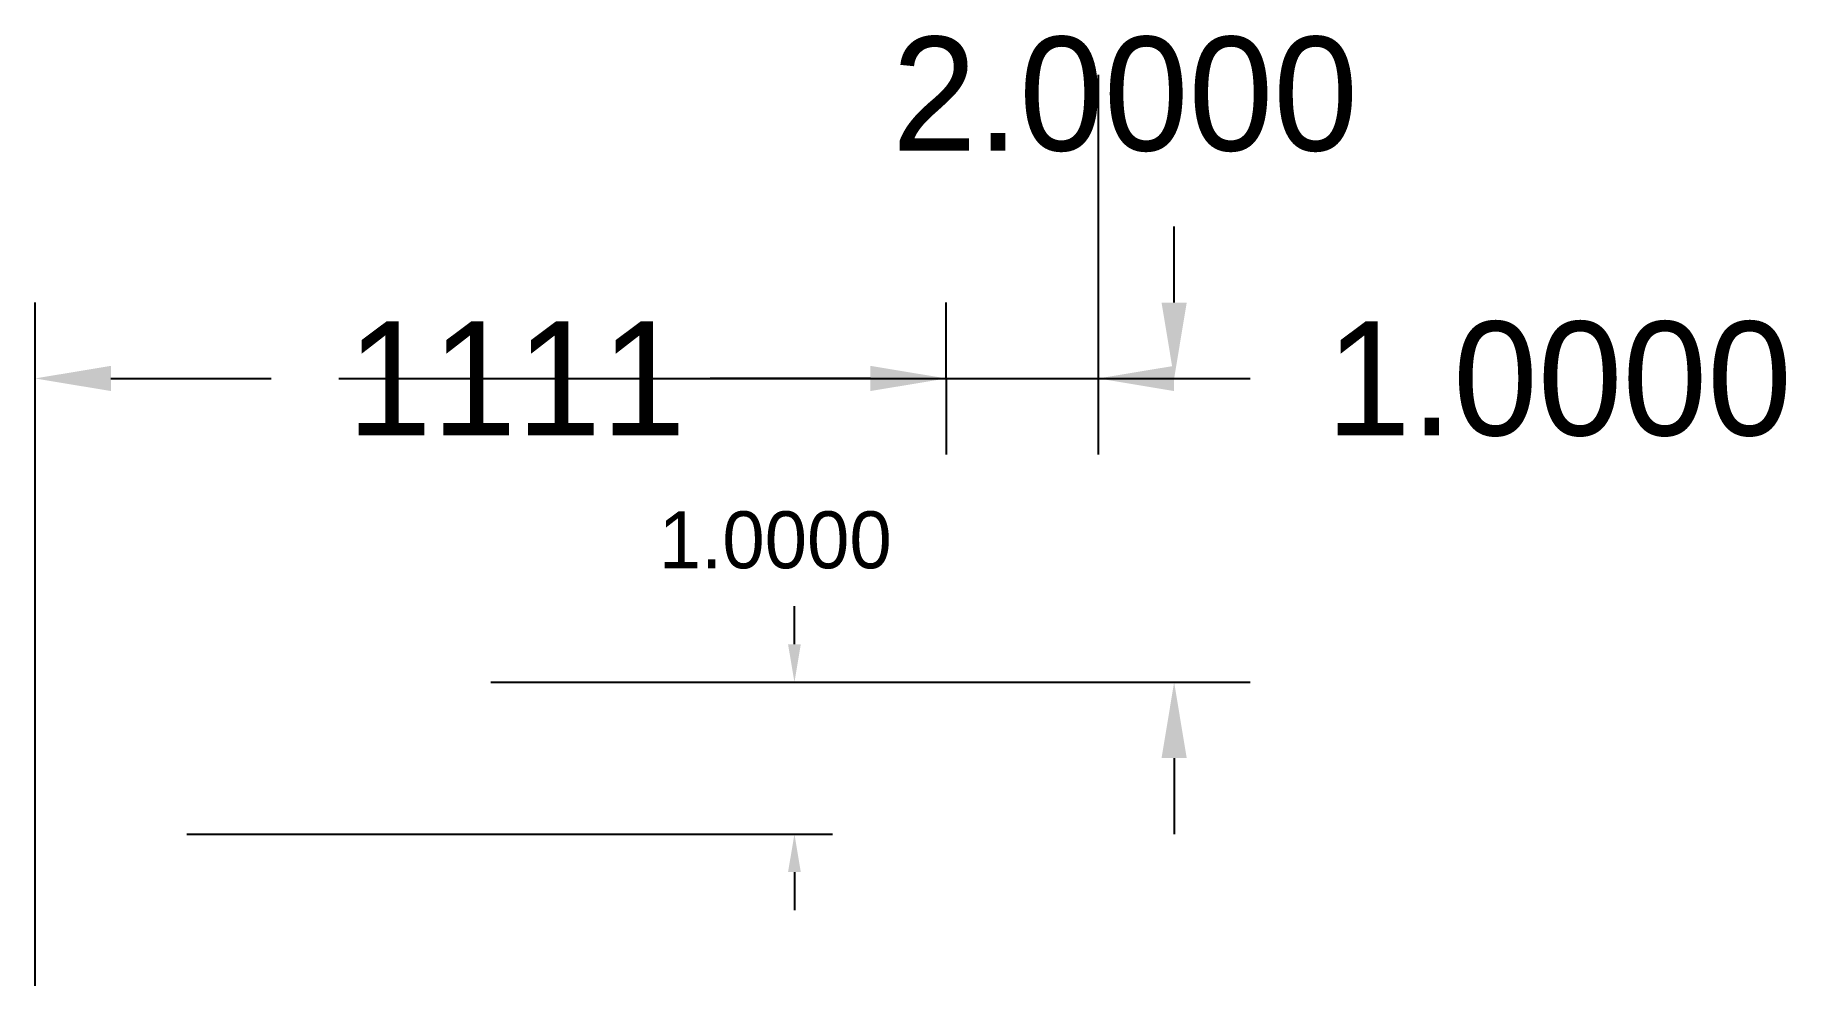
# Model space of a CAD drawing. Extents: x 0 to 11.5, y 0 to 6.3.
import ezdxf

# ---------------------------------------------------------------- set-up
doc = ezdxf.new("R2010")
doc.units = 0

msp = doc.modelspace()

# ---------------------------------------------------------------- linework, layer by layer
at = {"layer": '', "color": 0}
for p, q in [((7, 6), (7, 3.5)), ((7.5, 4.5), (7.5, 5)), ((0, 0), (0, 4.5)), ((6, 4), (6, 4.5)), ((0.5, 4), (1.554, 4)), ((2, 4), (8, 4)), ((5.5, 4), (4.446, 4)), ((5.5, 4), (5, 4)), ((6, 4), (6, 3.5)), ((7.5, 4), (8, 4)), ((5, 2.25), (5, 2.5)), ((3, 2), (5.25, 2)), ((3, 2), (8, 2)), ((7.5, 1.5), (7.5, 1)), ((1, 1), (5.25, 1)), ((5, 0.75), (5, 0.5))]:
    msp.add_line(p, q, dxfattribs=at)
for points in [[(7.583, 4.5), (7.417, 4.5), (7.5, 4)], [(0.5, 3.917), (0.5, 4.083), (0, 4)], [(5.5, 3.917), (5.5, 4.083), (6, 4)], [(5.5, 3.917), (5.5, 4.083), (6, 4)], [(7.5, 3.917), (7.5, 4.083), (7, 4)], [(5.042, 2.25), (4.958, 2.25), (5, 2)], [(7.583, 1.5), (7.417, 1.5), (7.5, 2)], [(5.042, 0.75), (4.958, 0.75), (5, 1)]]:
    msp.add_solid(points, dxfattribs=at)

# ---------------------------------------------------------------- texts
for s, height, p in [('2.0000', 0.75, (5.643, 5.5)), ('1.0000', 0.75, (8.5, 3.625)), ('1111', 0.75, (2.054, 3.625)), ('1.0000', 0.375, (4.107, 2.75))]:
    msp.add_text(s, height=height, dxfattribs=at).set_placement(p)

doc.saveas('drawing.dxf')
